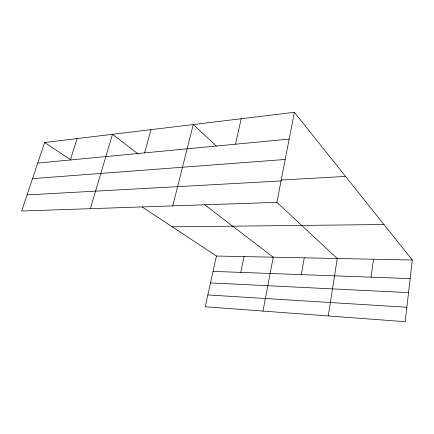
<?xml version="1.0" encoding="UTF-8"?>
<svg xmlns="http://www.w3.org/2000/svg" width="434" height="434" viewBox="0 0 434 434"><rect width="100%" height="100%" fill="white"/><g stroke="black" fill="none" stroke-linecap="round" stroke-linejoin="round"><path stroke-width="0.65" d="M294.382 112.308L276.87 202.342L21.7 211.011L44.621 142.52L294.382 112.308L412.3 260.026L405.177 321.692L205.228 306.767L216.457 256.038L142.151 206.953M371.054 277.174L373.506 259.239M328.283 315.952L337.251 258.501L276.729 202.201M301.342 274.619L304.261 257.829M262.971 311.075L273.246 257.194L204.653 204.772M240.767 272.4L244.027 256.597M235.478 144.207L241.201 118.742M172.765 205.879L193.249 124.542L216.371 146.052M144.609 152.876L151.01 129.652M90.364 208.678L112.455 134.318L138.224 154.01M70.351 159.962L77.122 138.592M37.742 163.076L289.174 139.086M32.545 178.613L285.214 159.462M281.27 180.012L345.562 176.421M27.087 194.909L281.031 180.967M172.244 226.83L383.96 224.524M216.457 256.038L412.3 260.026M213.061 271.386L410.152 278.606M210.506 282.914L408.535 292.608M207.843 294.941L406.842 307.256M44.621 142.52L71.057 159.989"/></g></svg>
